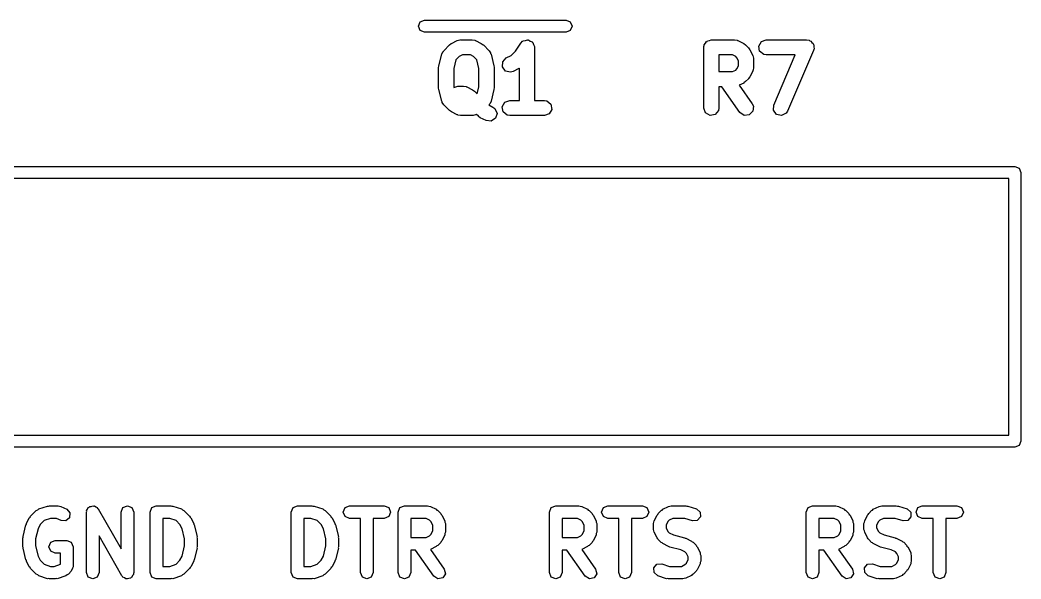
# Model space of a CAD drawing. Extents: x 83 to 117, y -104 to -70.4.
# Drawn here: x 100.38 to 110.28, y -103.63 to -98.1 of the extents above; entities that cross this region are included whole.
import ezdxf

# ---------------------------------------------------------------- set-up
doc = ezdxf.new("R2010")
doc.units = 0
doc.layers.add('BLACK', color=7, linetype='CONTINUOUS')

msp = doc.modelspace()

# ---------------------------------------------------------------- linework, layer by layer
at = {"layer": 'BLACK', "linetype": 'CONTINUOUS'}
for p, q in [((104.32, -98.16), (104.338, -98.1176)), ((104.338, -98.1176), (104.38, -98.1)), ((104.38, -98.1), (105.78, -98.1)), ((105.78, -98.1), (105.822, -98.1176)), ((105.822, -98.1176), (105.84, -98.16)), ((104.338, -98.2024), (104.32, -98.16)), ((104.38, -98.22), (104.338, -98.2024)), ((105.822, -98.2024), (105.78, -98.22)), ((105.84, -98.16), (105.822, -98.2024)), ((105.78, -98.22), (104.38, -98.22)), ((104.646, -98.3329), (104.704, -98.3043)), ((104.704, -98.3043), (104.729, -98.2969)), ((104.729, -98.2969), (104.733, -98.298)), ((104.733, -98.298), (104.737, -98.2964)), ((104.737, -98.2964), (104.851, -98.2964)), ((104.851, -98.2964), (104.877, -98.301)), ((104.877, -98.301), (104.881, -98.3038)), ((104.881, -98.3038), (104.885, -98.3043)), ((104.885, -98.3043), (104.942, -98.3329)), ((105.332, -98.3298), (105.35, -98.311)), ((105.35, -98.311), (105.354, -98.3098)), ((105.354, -98.3098), (105.357, -98.3065)), ((105.357, -98.3065), (105.378, -98.3027)), ((105.378, -98.3027), (105.399, -98.2966)), ((105.399, -98.2966), (105.403, -98.2983)), ((105.403, -98.2983), (105.407, -98.2976)), ((105.407, -98.2976), (105.426, -98.3084)), ((105.426, -98.3084), (105.446, -98.3172)), ((107.159, -98.3308), (107.169, -98.314)), ((107.169, -98.314), (107.176, -98.3117)), ((107.176, -98.3117), (107.18, -98.3065)), ((107.18, -98.3065), (107.199, -98.3031)), ((107.199, -98.3031), (107.217, -98.2964)), ((107.217, -98.2964), (107.446, -98.2964)), ((107.446, -98.2964), (107.472, -98.301)), ((107.472, -98.301), (107.475, -98.3038)), ((107.475, -98.3038), (107.479, -98.3043)), ((107.479, -98.3043), (107.537, -98.3329)), ((107.686, -98.3584), (107.712, -98.314)), ((107.712, -98.314), (107.76, -98.2964)), ((107.76, -98.2964), (108.16, -98.2964)), ((108.16, -98.2964), (108.186, -98.301)), ((108.186, -98.301), (108.193, -98.3066)), ((108.193, -98.3066), (108.201, -98.3087)), ((108.201, -98.3087), (108.212, -98.3227)), ((104.55, -98.439), (104.561, -98.4152)), ((104.561, -98.4152), (104.567, -98.4108)), ((104.567, -98.4108), (104.57, -98.4041)), ((104.57, -98.4041), (104.627, -98.347)), ((104.627, -98.347), (104.645, -98.3341)), ((104.645, -98.3341), (104.646, -98.3329)), ((104.942, -98.3329), (104.96, -98.3463)), ((104.96, -98.3463), (104.962, -98.347)), ((104.962, -98.347), (105.019, -98.4041)), ((105.019, -98.4041), (105.034, -98.4254)), ((105.236, -98.4526), (105.279, -98.4094)), ((105.279, -98.4094), (105.332, -98.3298)), ((105.446, -98.3172), (105.448, -98.3211)), ((105.448, -98.3211), (105.452, -98.3232)), ((105.452, -98.3232), (105.459, -98.3437)), ((105.459, -98.3437), (105.469, -98.3632)), ((105.469, -98.3632), (105.468, -98.3674)), ((105.468, -98.3674), (105.469, -98.3714)), ((105.469, -98.3714), (105.469, -98.8964)), ((107.142, -98.3714), (107.144, -98.3617)), ((107.142, -98.9714), (107.142, -98.3714)), ((107.144, -98.3584), (107.145, -98.3555)), ((107.144, -98.3617), (107.144, -98.3584)), ((107.145, -98.3555), (107.147, -98.3458)), ((107.147, -98.3458), (107.159, -98.3308)), ((107.537, -98.3329), (107.555, -98.3463)), ((107.555, -98.3463), (107.556, -98.347)), ((107.556, -98.347), (107.585, -98.3755)), ((107.585, -98.3755), (107.598, -98.3939)), ((107.598, -98.3939), (107.599, -98.395)), ((107.599, -98.395), (107.627, -98.4522)), ((107.695, -98.4089), (107.686, -98.3584)), ((107.735, -98.4419), (107.695, -98.4089)), ((108.229, -98.401), (107.972, -99.001)), ((108.212, -98.3227), (108.225, -98.3339)), ((108.225, -98.3339), (108.227, -98.3427)), ((108.227, -98.3427), (108.232, -98.3497)), ((108.23, -98.3921), (108.229, -98.401)), ((108.234, -98.3845), (108.23, -98.3921)), ((108.232, -98.3497), (108.231, -98.3672)), ((108.231, -98.3672), (108.234, -98.3845)), ((104.522, -98.5532), (104.55, -98.439)), ((104.691, -98.4955), (104.669, -98.5807)), ((104.724, -98.4616), (104.691, -98.4955)), ((104.755, -98.4464), (104.724, -98.4616)), ((104.834, -98.4464), (104.755, -98.4464)), ((104.864, -98.4616), (104.834, -98.4464)), ((104.898, -98.4955), (104.864, -98.4616)), ((104.919, -98.5807), (104.898, -98.4955)), ((105.034, -98.4254), (105.034, -98.4328)), ((105.034, -98.4328), (105.038, -98.439)), ((105.038, -98.439), (105.067, -98.5532)), ((105.151, -98.5642), (105.154, -98.513)), ((105.154, -98.513), (105.189, -98.4758)), ((105.189, -98.4758), (105.236, -98.4526)), ((107.292, -98.4464), (107.292, -98.6107)), ((107.428, -98.4464), (107.292, -98.4464)), ((107.459, -98.4616), (107.428, -98.4464)), ((107.47, -98.473), (107.459, -98.4616)), ((107.485, -98.5034), (107.47, -98.473)), ((107.485, -98.5537), (107.485, -98.5034)), ((107.627, -98.4522), (107.635, -98.4771)), ((107.635, -98.4771), (107.634, -98.4815)), ((107.634, -98.4815), (107.635, -98.4857)), ((107.635, -98.4857), (107.635, -98.5714)), ((107.76, -98.4464), (107.735, -98.4419)), ((108.047, -98.4464), (107.76, -98.4464)), ((107.834, -98.9419), (108.047, -98.4464)), ((104.519, -98.5714), (104.522, -98.5567)), ((104.519, -98.7714), (104.519, -98.5714)), ((104.522, -98.5567), (104.522, -98.5532)), ((104.669, -98.5807), (104.669, -98.7622)), ((104.919, -98.7622), (104.919, -98.5807)), ((105.067, -98.5532), (105.068, -98.5682)), ((105.068, -98.5682), (105.069, -98.5714)), ((105.069, -98.5714), (105.069, -98.7714)), ((105.182, -98.6054), (105.151, -98.5642)), ((105.231, -98.6174), (105.182, -98.6054)), ((105.256, -98.6099), (105.231, -98.6174)), ((105.314, -98.5814), (105.256, -98.6099)), ((105.315, -98.5802), (105.314, -98.5814)), ((105.319, -98.5769), (105.315, -98.5802)), ((105.319, -98.8964), (105.319, -98.5769)), ((107.292, -98.6107), (107.428, -98.6107)), ((107.428, -98.6107), (107.459, -98.5955)), ((107.459, -98.5955), (107.47, -98.5841)), ((107.47, -98.5841), (107.485, -98.5537)), ((107.627, -98.605), (107.599, -98.6621)), ((107.628, -98.6005), (107.627, -98.605)), ((107.631, -98.5971), (107.628, -98.6005)), ((107.635, -98.5714), (107.631, -98.5971)), ((107.556, -98.7102), (107.538, -98.723)), ((107.585, -98.6816), (107.556, -98.7102)), ((107.599, -98.6621), (107.585, -98.6801)), ((107.585, -98.6801), (107.585, -98.6816)), ((104.52, -98.7747), (104.519, -98.7714)), ((104.522, -98.7896), (104.52, -98.7747)), ((104.55, -98.9039), (104.522, -98.7896)), ((104.669, -98.7622), (104.671, -98.7674)), ((104.671, -98.7674), (104.709, -98.7536)), ((104.709, -98.7536), (104.766, -98.7536)), ((104.766, -98.7536), (104.791, -98.7581)), ((104.791, -98.7581), (104.795, -98.761)), ((104.795, -98.761), (104.799, -98.7615)), ((104.799, -98.7615), (104.856, -98.7901)), ((104.856, -98.7901), (104.874, -98.8034)), ((104.874, -98.8034), (104.876, -98.8041)), ((104.876, -98.8041), (104.902, -98.8304)), ((104.902, -98.8304), (104.919, -98.7622)), ((105.067, -98.7896), (105.038, -98.9039)), ((105.069, -98.7714), (105.067, -98.7862)), ((105.067, -98.7862), (105.067, -98.7896)), ((107.321, -98.7607), (107.292, -98.7607)), ((107.292, -98.7607), (107.292, -98.9714)), ((107.499, -99.0144), (107.321, -98.7607)), ((107.537, -98.7242), (107.494, -98.7457)), ((107.494, -98.7457), (107.622, -98.9284)), ((107.538, -98.723), (107.537, -98.7242)), ((104.554, -98.91), (104.55, -98.9039)), ((104.555, -98.9174), (104.554, -98.91)), ((105.038, -98.9039), (105.028, -98.9277)), ((105.175, -98.914), (105.223, -98.8964)), ((105.223, -98.8964), (105.319, -98.8964)), ((105.469, -98.8964), (105.566, -98.8964)), ((105.566, -98.8964), (105.591, -98.901)), ((105.591, -98.901), (105.631, -98.9339)), ((104.57, -98.9387), (104.555, -98.9174)), ((104.627, -98.9959), (104.57, -98.9387)), ((104.628, -98.9966), (104.627, -98.9959)), ((104.646, -99.0099), (104.628, -98.9966)), ((104.704, -99.0385), (104.646, -99.0099)), ((105.019, -98.9387), (105.016, -98.9414)), ((105.016, -98.9414), (105.056, -98.9615)), ((105.022, -98.932), (105.019, -98.9387)), ((105.028, -98.9277), (105.022, -98.932)), ((105.056, -98.9615), (105.077, -98.977)), ((105.077, -98.977), (105.098, -99.0241)), ((105.149, -98.9584), (105.175, -98.914)), ((105.158, -99.0089), (105.149, -98.9584)), ((105.197, -99.0419), (105.158, -99.0089)), ((105.64, -98.9845), (105.614, -99.0289)), ((105.631, -98.9339), (105.64, -98.9845)), ((107.16, -99.0196), (107.142, -98.9714)), ((107.288, -98.9971), (107.255, -99.0364)), ((107.292, -98.9714), (107.288, -98.9971)), ((107.628, -99.0031), (107.592, -99.0394)), ((107.622, -98.9284), (107.633, -98.952)), ((107.633, -98.952), (107.628, -99.0031)), ((107.831, -98.9931), (107.834, -98.9419)), ((107.862, -99.0342), (107.831, -98.9931)), ((107.972, -99.001), (107.958, -99.0228)), ((104.708, -99.039), (104.704, -99.0385)), ((104.711, -99.0419), (104.708, -99.039)), ((104.737, -99.0464), (104.711, -99.0419)), ((104.851, -99.0464), (104.737, -99.0464)), ((104.856, -99.0449), (104.851, -99.0464)), ((104.86, -99.0459), (104.856, -99.0449)), ((104.885, -99.0385), (104.86, -99.0459)), ((104.894, -99.0341), (104.885, -99.0385)), ((104.913, -99.053), (104.894, -99.0341)), ((104.914, -99.0537), (104.913, -99.053)), ((104.932, -99.0671), (104.914, -99.0537)), ((104.989, -99.0957), (104.932, -99.0671)), ((105.04, -99.1015), (104.989, -99.0957)), ((105.083, -99.0733), (105.04, -99.1015)), ((105.098, -99.0241), (105.083, -99.0733)), ((105.223, -99.0464), (105.197, -99.0419)), ((105.566, -99.0464), (105.223, -99.0464)), ((105.614, -99.0289), (105.566, -99.0464)), ((107.204, -99.0453), (107.16, -99.0196)), ((107.255, -99.0364), (107.204, -99.0453)), ((107.541, -99.0439), (107.499, -99.0144)), ((107.592, -99.0394), (107.541, -99.0439)), ((107.912, -99.0459), (107.862, -99.0342)), ((107.958, -99.0228), (107.912, -99.0459)), ((94.92, -99.55), (110.22, -99.55)), ((110.22, -99.55), (110.262, -99.5676)), ((110.262, -99.5676), (110.28, -99.61)), ((110.16, -99.67), (94.98, -99.67)), ((110.16, -102.21), (110.16, -99.67)), ((110.28, -99.61), (110.28, -102.27)), ((94.98, -102.21), (110.16, -102.21)), ((110.28, -102.27), (110.262, -102.312)), ((110.22, -102.33), (94.92, -102.33)), ((110.262, -102.312), (110.22, -102.33)), ((100.483, -103.013), (100.54, -102.956)), ((100.54, -102.956), (100.554, -102.95)), ((100.554, -102.95), (100.565, -102.941)), ((100.565, -102.941), (100.65, -102.912)), ((100.65, -102.912), (100.66, -102.913)), ((100.66, -102.913), (100.67, -102.909)), ((100.67, -102.909), (100.756, -102.909)), ((100.756, -102.909), (100.769, -102.914)), ((100.769, -102.914), (100.784, -102.916)), ((100.784, -102.916), (100.841, -102.944)), ((100.841, -102.944), (100.872, -102.98)), ((101.036, -102.971), (101.039, -102.963)), ((101.038, -102.955), (101.048, -102.942)), ((101.039, -102.963), (101.038, -102.955)), ((101.048, -102.942), (101.054, -102.927)), ((101.054, -102.927), (101.062, -102.924)), ((101.062, -102.924), (101.068, -102.917)), ((101.068, -102.917), (101.084, -102.915)), ((101.084, -102.915), (101.099, -102.909)), ((101.099, -102.909), (101.107, -102.912)), ((101.107, -102.912), (101.115, -102.911)), ((101.115, -102.911), (101.128, -102.921)), ((101.128, -102.921), (101.143, -102.927)), ((101.143, -102.927), (101.146, -102.935)), ((101.146, -102.935), (101.153, -102.94)), ((101.153, -102.94), (101.379, -103.336)), ((101.379, -102.971), (101.397, -102.927)), ((101.397, -102.927), (101.441, -102.909)), ((101.441, -102.909), (101.486, -102.927)), ((101.486, -102.927), (101.504, -102.971)), ((101.665, -102.971), (101.683, -102.927)), ((101.683, -102.927), (101.727, -102.909)), ((101.727, -102.909), (101.87, -102.909)), ((101.87, -102.909), (101.88, -102.913)), ((101.88, -102.913), (101.89, -102.912)), ((101.89, -102.912), (101.975, -102.941)), ((101.975, -102.941), (101.986, -102.95)), ((101.986, -102.95), (102, -102.956)), ((102, -102.956), (102.057, -103.013)), ((103.062, -102.971), (103.08, -102.927)), ((103.08, -102.927), (103.124, -102.909)), ((103.124, -102.909), (103.267, -102.909)), ((103.267, -102.909), (103.277, -102.913)), ((103.277, -102.913), (103.287, -102.912)), ((103.287, -102.912), (103.373, -102.941)), ((103.373, -102.941), (103.384, -102.95)), ((103.384, -102.95), (103.397, -102.956)), ((103.397, -102.956), (103.454, -103.013)), ((103.576, -102.971), (103.594, -102.927)), ((103.594, -102.927), (103.639, -102.909)), ((103.639, -102.909), (103.981, -102.909)), ((103.981, -102.909), (104.026, -102.927)), ((104.026, -102.927), (104.044, -102.971)), ((104.119, -102.971), (104.137, -102.927)), ((104.137, -102.927), (104.181, -102.909)), ((104.181, -102.909), (104.41, -102.909)), ((104.41, -102.909), (104.423, -102.914)), ((104.423, -102.914), (104.438, -102.916)), ((104.438, -102.916), (104.495, -102.944)), ((104.495, -102.944), (104.502, -102.952)), ((104.502, -102.952), (104.511, -102.956)), ((104.511, -102.956), (104.54, -102.984)), ((105.616, -102.971), (105.634, -102.927)), ((105.634, -102.927), (105.679, -102.909)), ((105.679, -102.909), (105.907, -102.909)), ((105.907, -102.909), (105.921, -102.914)), ((105.921, -102.914), (105.935, -102.916)), ((105.935, -102.916), (105.992, -102.944)), ((105.992, -102.944), (105.999, -102.952)), ((105.999, -102.952), (106.008, -102.956)), ((106.008, -102.956), (106.037, -102.984)), ((106.13, -102.971), (106.149, -102.927)), ((106.149, -102.927), (106.193, -102.909)), ((106.193, -102.909), (106.536, -102.909)), ((106.536, -102.909), (106.58, -102.927)), ((106.58, -102.927), (106.598, -102.971)), ((106.692, -102.984), (106.72, -102.956)), ((106.72, -102.956), (106.73, -102.952)), ((106.73, -102.952), (106.736, -102.944)), ((106.736, -102.944), (106.793, -102.916)), ((106.793, -102.916), (106.808, -102.914)), ((106.808, -102.914), (106.821, -102.909)), ((106.821, -102.909), (106.964, -102.909)), ((106.964, -102.909), (106.974, -102.913)), ((106.974, -102.913), (106.984, -102.912)), ((106.984, -102.912), (107.07, -102.941)), ((107.07, -102.941), (107.106, -102.972)), ((108.156, -102.971), (108.174, -102.927)), ((108.174, -102.927), (108.219, -102.909)), ((108.219, -102.909), (108.447, -102.909)), ((108.447, -102.909), (108.461, -102.914)), ((108.461, -102.914), (108.475, -102.916)), ((108.475, -102.916), (108.532, -102.944)), ((108.532, -102.944), (108.539, -102.952)), ((108.539, -102.952), (108.548, -102.956)), ((108.548, -102.956), (108.577, -102.984)), ((108.774, -102.984), (108.803, -102.956)), ((108.803, -102.956), (108.812, -102.952)), ((108.812, -102.952), (108.819, -102.944)), ((108.819, -102.944), (108.876, -102.916)), ((108.876, -102.916), (108.891, -102.914)), ((108.891, -102.914), (108.904, -102.909)), ((108.904, -102.909), (109.047, -102.909)), ((109.047, -102.909), (109.057, -102.913)), ((109.057, -102.913), (109.067, -102.912)), ((109.067, -102.912), (109.153, -102.941)), ((109.153, -102.941), (109.189, -102.972)), ((109.242, -102.971), (109.26, -102.927)), ((109.26, -102.927), (109.304, -102.909)), ((109.304, -102.909), (109.647, -102.909)), ((109.647, -102.909), (109.691, -102.927)), ((109.691, -102.927), (109.71, -102.971)), ((100.443, -103.086), (100.471, -103.029)), ((100.471, -103.029), (100.479, -103.022)), ((100.479, -103.022), (100.483, -103.013)), ((100.618, -103.055), (100.579, -103.094)), ((100.68, -103.034), (100.618, -103.055)), ((100.741, -103.034), (100.68, -103.034)), ((100.785, -103.056), (100.741, -103.034)), ((100.833, -103.059), (100.785, -103.056)), ((100.869, -103.028), (100.833, -103.059)), ((100.872, -102.98), (100.869, -103.028)), ((101.036, -103.571), (101.036, -102.971)), ((101.379, -103.336), (101.379, -102.971)), ((101.504, -102.971), (101.504, -103.571)), ((101.665, -103.571), (101.665, -102.971)), ((101.79, -103.034), (101.79, -103.509)), ((101.86, -103.034), (101.79, -103.034)), ((101.922, -103.055), (101.86, -103.034)), ((101.961, -103.094), (101.922, -103.055)), ((102.057, -103.013), (102.061, -103.022)), ((102.061, -103.022), (102.069, -103.029)), ((102.069, -103.029), (102.097, -103.086)), ((103.062, -103.571), (103.062, -102.971)), ((103.187, -103.034), (103.187, -103.509)), ((103.257, -103.034), (103.187, -103.034)), ((103.319, -103.055), (103.257, -103.034)), ((103.359, -103.094), (103.319, -103.055)), ((103.454, -103.013), (103.458, -103.022)), ((103.458, -103.022), (103.466, -103.029)), ((103.466, -103.029), (103.494, -103.086)), ((103.594, -103.016), (103.576, -102.971)), ((103.639, -103.034), (103.594, -103.016)), ((103.748, -103.034), (103.639, -103.034)), ((103.748, -103.571), (103.748, -103.034)), ((103.981, -103.034), (103.873, -103.034)), ((103.873, -103.034), (103.873, -103.571)), ((104.026, -103.016), (103.981, -103.034)), ((104.044, -102.971), (104.026, -103.016)), ((104.119, -103.571), (104.119, -102.971)), ((104.244, -103.034), (104.244, -103.223)), ((104.395, -103.034), (104.244, -103.034)), ((104.43, -103.051), (104.395, -103.034)), ((104.444, -103.066), (104.43, -103.051)), ((104.462, -103.1), (104.444, -103.066)), ((104.54, -102.984), (104.544, -102.994)), ((104.544, -102.994), (104.552, -103.001)), ((104.552, -103.001), (104.58, -103.058)), ((104.58, -103.058), (104.581, -103.072)), ((105.616, -103.571), (105.616, -102.971)), ((105.741, -103.034), (105.741, -103.223)), ((105.892, -103.034), (105.741, -103.034)), ((105.927, -103.051), (105.892, -103.034)), ((105.941, -103.066), (105.927, -103.051)), ((105.959, -103.1), (105.941, -103.066)), ((106.037, -102.984), (106.041, -102.994)), ((106.041, -102.994), (106.049, -103.001)), ((106.049, -103.001), (106.077, -103.058)), ((106.077, -103.058), (106.078, -103.072)), ((106.149, -103.016), (106.13, -102.971)), ((106.193, -103.034), (106.149, -103.016)), ((106.302, -103.034), (106.193, -103.034)), ((106.302, -103.571), (106.302, -103.034)), ((106.536, -103.034), (106.427, -103.034)), ((106.427, -103.034), (106.427, -103.571)), ((106.58, -103.016), (106.536, -103.034)), ((106.598, -102.971), (106.58, -103.016)), ((106.65, -103.072), (106.651, -103.058)), ((106.651, -103.058), (106.68, -103.001)), ((106.68, -103.001), (106.688, -102.994)), ((106.688, -102.994), (106.692, -102.984)), ((106.787, -103.066), (106.77, -103.1)), ((106.801, -103.051), (106.787, -103.066)), ((106.836, -103.034), (106.801, -103.051)), ((106.954, -103.034), (106.836, -103.034)), ((107.03, -103.059), (106.954, -103.034)), ((107.078, -103.056), (107.03, -103.059)), ((107.109, -103.02), (107.078, -103.056)), ((107.106, -102.972), (107.109, -103.02)), ((108.156, -103.571), (108.156, -102.971)), ((108.281, -103.034), (108.281, -103.223)), ((108.432, -103.034), (108.281, -103.034)), ((108.467, -103.051), (108.432, -103.034)), ((108.481, -103.066), (108.467, -103.051)), ((108.499, -103.1), (108.481, -103.066)), ((108.577, -102.984), (108.581, -102.994)), ((108.581, -102.994), (108.589, -103.001)), ((108.589, -103.001), (108.617, -103.058)), ((108.617, -103.058), (108.618, -103.072)), ((108.733, -103.072), (108.734, -103.058)), ((108.734, -103.058), (108.763, -103.001)), ((108.763, -103.001), (108.77, -102.994)), ((108.77, -102.994), (108.774, -102.984)), ((108.87, -103.066), (108.852, -103.1)), ((108.884, -103.051), (108.87, -103.066)), ((108.919, -103.034), (108.884, -103.051)), ((109.037, -103.034), (108.919, -103.034)), ((109.113, -103.059), (109.037, -103.034)), ((109.161, -103.056), (109.113, -103.059)), ((109.192, -103.02), (109.161, -103.056)), ((109.189, -102.972), (109.192, -103.02)), ((109.26, -103.016), (109.242, -102.971)), ((109.304, -103.034), (109.26, -103.016)), ((109.413, -103.034), (109.304, -103.034)), ((109.413, -103.571), (109.413, -103.034)), ((109.647, -103.034), (109.538, -103.034)), ((109.538, -103.034), (109.538, -103.571)), ((109.691, -103.016), (109.647, -103.034)), ((109.71, -102.971), (109.691, -103.016)), ((100.409, -103.213), (100.438, -103.099)), ((100.438, -103.099), (100.442, -103.093)), ((100.442, -103.093), (100.443, -103.086)), ((100.558, -103.136), (100.532, -103.236)), ((100.579, -103.094), (100.558, -103.136)), ((101.982, -103.136), (101.961, -103.094)), ((102.007, -103.236), (101.982, -103.136)), ((102.097, -103.086), (102.098, -103.093)), ((102.098, -103.093), (102.102, -103.099)), ((102.102, -103.099), (102.131, -103.213)), ((103.38, -103.136), (103.359, -103.094)), ((103.405, -103.236), (103.38, -103.136)), ((103.494, -103.086), (103.495, -103.093)), ((103.495, -103.093), (103.499, -103.099)), ((103.499, -103.099), (103.528, -103.213)), ((104.444, -103.192), (104.462, -103.157)), ((104.462, -103.157), (104.462, -103.1)), ((104.581, -103.072), (104.587, -103.086)), ((104.587, -103.086), (104.587, -103.171)), ((105.941, -103.192), (105.959, -103.157)), ((105.959, -103.157), (105.959, -103.1)), ((106.078, -103.072), (106.084, -103.086)), ((106.084, -103.086), (106.084, -103.171)), ((106.645, -103.086), (106.65, -103.072)), ((106.645, -103.143), (106.645, -103.086)), ((106.65, -103.156), (106.645, -103.143)), ((106.651, -103.171), (106.65, -103.156)), ((106.77, -103.1), (106.77, -103.128)), ((106.77, -103.128), (106.787, -103.163)), ((106.787, -103.163), (106.801, -103.177)), ((108.481, -103.192), (108.499, -103.157)), ((108.499, -103.157), (108.499, -103.1)), ((108.618, -103.072), (108.624, -103.086)), ((108.624, -103.086), (108.624, -103.171)), ((108.727, -103.086), (108.733, -103.072)), ((108.727, -103.143), (108.727, -103.086)), ((108.733, -103.156), (108.727, -103.143)), ((108.734, -103.171), (108.733, -103.156)), ((108.852, -103.1), (108.852, -103.128)), ((108.852, -103.128), (108.87, -103.163)), ((108.87, -103.163), (108.884, -103.177)), ((100.407, -103.229), (100.411, -103.221)), ((100.407, -103.314), (100.407, -103.229)), ((100.411, -103.221), (100.409, -103.213)), ((100.532, -103.236), (100.532, -103.307)), ((100.683, -103.27), (100.727, -103.252)), ((100.727, -103.252), (100.841, -103.252)), ((100.841, -103.252), (100.886, -103.27)), ((101.387, -103.602), (101.161, -103.207)), ((101.161, -103.207), (101.161, -103.571)), ((102.007, -103.307), (102.007, -103.236)), ((102.131, -103.213), (102.129, -103.221)), ((102.129, -103.221), (102.132, -103.229)), ((102.132, -103.229), (102.132, -103.314)), ((103.405, -103.307), (103.405, -103.236)), ((103.528, -103.213), (103.527, -103.221)), ((103.527, -103.221), (103.53, -103.229)), ((103.53, -103.229), (103.53, -103.314)), ((104.244, -103.223), (104.395, -103.223)), ((104.395, -103.223), (104.43, -103.206)), ((104.43, -103.206), (104.444, -103.192)), ((104.544, -103.263), (104.54, -103.273)), ((104.552, -103.257), (104.544, -103.263)), ((104.58, -103.199), (104.552, -103.257)), ((104.581, -103.185), (104.58, -103.199)), ((104.587, -103.171), (104.581, -103.185)), ((105.741, -103.223), (105.892, -103.223)), ((105.892, -103.223), (105.927, -103.206)), ((105.927, -103.206), (105.941, -103.192)), ((106.041, -103.263), (106.037, -103.273)), ((106.049, -103.257), (106.041, -103.263)), ((106.077, -103.199), (106.049, -103.257)), ((106.078, -103.185), (106.077, -103.199)), ((106.084, -103.171), (106.078, -103.185)), ((106.68, -103.228), (106.651, -103.171)), ((106.688, -103.235), (106.68, -103.228)), ((106.692, -103.244), (106.688, -103.235)), ((106.72, -103.273), (106.692, -103.244)), ((106.801, -103.177), (106.843, -103.198)), ((106.843, -103.198), (106.951, -103.225)), ((106.951, -103.225), (106.957, -103.229)), ((106.957, -103.229), (106.964, -103.23)), ((106.964, -103.23), (107.021, -103.258)), ((107.021, -103.258), (107.028, -103.266)), ((107.028, -103.266), (107.037, -103.27)), ((108.281, -103.223), (108.432, -103.223)), ((108.432, -103.223), (108.467, -103.206)), ((108.467, -103.206), (108.481, -103.192)), ((108.581, -103.263), (108.577, -103.273)), ((108.589, -103.257), (108.581, -103.263)), ((108.617, -103.199), (108.589, -103.257)), ((108.618, -103.185), (108.617, -103.199)), ((108.624, -103.171), (108.618, -103.185)), ((108.763, -103.228), (108.734, -103.171)), ((108.77, -103.235), (108.763, -103.228)), ((108.774, -103.244), (108.77, -103.235)), ((108.803, -103.273), (108.774, -103.244)), ((108.884, -103.177), (108.926, -103.198)), ((108.926, -103.198), (109.034, -103.225)), ((109.034, -103.225), (109.039, -103.229)), ((109.039, -103.229), (109.047, -103.23)), ((109.047, -103.23), (109.104, -103.258)), ((109.104, -103.258), (109.11, -103.266)), ((109.11, -103.266), (109.12, -103.27)), ((100.411, -103.322), (100.407, -103.314)), ((100.409, -103.329), (100.411, -103.322)), ((100.438, -103.444), (100.409, -103.329)), ((100.532, -103.307), (100.558, -103.407)), ((100.665, -103.314), (100.683, -103.27)), ((100.683, -103.358), (100.665, -103.314)), ((100.727, -103.377), (100.683, -103.358)), ((100.886, -103.27), (100.904, -103.314)), ((100.904, -103.314), (100.904, -103.514)), ((101.982, -103.407), (102.007, -103.307)), ((102.131, -103.329), (102.102, -103.444)), ((102.132, -103.314), (102.129, -103.322)), ((102.129, -103.322), (102.131, -103.329)), ((103.38, -103.407), (103.405, -103.307)), ((103.528, -103.329), (103.499, -103.444)), ((103.53, -103.314), (103.527, -103.322)), ((103.527, -103.322), (103.528, -103.329)), ((104.292, -103.348), (104.244, -103.348)), ((104.244, -103.348), (104.244, -103.571)), ((104.473, -103.607), (104.292, -103.348)), ((104.495, -103.313), (104.439, -103.341)), ((104.439, -103.341), (104.575, -103.536)), ((104.502, -103.305), (104.495, -103.313)), ((104.511, -103.301), (104.502, -103.305)), ((104.54, -103.273), (104.511, -103.301)), ((105.789, -103.348), (105.741, -103.348)), ((105.741, -103.348), (105.741, -103.571)), ((105.97, -103.607), (105.789, -103.348)), ((105.992, -103.313), (105.936, -103.341)), ((105.936, -103.341), (106.073, -103.536)), ((105.999, -103.305), (105.992, -103.313)), ((106.008, -103.301), (105.999, -103.305)), ((106.037, -103.273), (106.008, -103.301)), ((106.73, -103.277), (106.72, -103.273)), ((106.736, -103.284), (106.73, -103.277)), ((106.793, -103.313), (106.736, -103.284)), ((106.801, -103.314), (106.793, -103.313)), ((106.806, -103.318), (106.801, -103.314)), ((106.914, -103.345), (106.806, -103.318)), ((106.956, -103.366), (106.914, -103.345)), ((106.97, -103.38), (106.956, -103.366)), ((107.037, -103.27), (107.066, -103.299)), ((107.066, -103.299), (107.07, -103.308)), ((107.07, -103.308), (107.077, -103.315)), ((107.077, -103.315), (107.106, -103.372)), ((108.329, -103.348), (108.281, -103.348)), ((108.281, -103.348), (108.281, -103.571)), ((108.51, -103.607), (108.329, -103.348)), ((108.532, -103.313), (108.476, -103.341)), ((108.476, -103.341), (108.613, -103.536)), ((108.539, -103.305), (108.532, -103.313)), ((108.548, -103.301), (108.539, -103.305)), ((108.577, -103.273), (108.548, -103.301)), ((108.812, -103.277), (108.803, -103.273)), ((108.819, -103.284), (108.812, -103.277)), ((108.876, -103.313), (108.819, -103.284)), ((108.883, -103.314), (108.876, -103.313)), ((108.889, -103.318), (108.883, -103.314)), ((108.997, -103.345), (108.889, -103.318)), ((109.039, -103.366), (108.997, -103.345)), ((109.053, -103.38), (109.039, -103.366)), ((109.12, -103.27), (109.148, -103.299)), ((109.148, -103.299), (109.152, -103.308)), ((109.152, -103.308), (109.16, -103.315)), ((109.16, -103.315), (109.189, -103.372)), ((100.442, -103.449), (100.438, -103.444)), ((100.443, -103.457), (100.442, -103.449)), ((100.471, -103.514), (100.443, -103.457)), ((100.558, -103.407), (100.579, -103.449)), ((100.579, -103.449), (100.618, -103.488)), ((100.779, -103.377), (100.727, -103.377)), ((100.779, -103.488), (100.779, -103.377)), ((101.922, -103.488), (101.961, -103.449)), ((101.961, -103.449), (101.982, -103.407)), ((102.097, -103.457), (102.069, -103.514)), ((102.098, -103.449), (102.097, -103.457)), ((102.102, -103.444), (102.098, -103.449)), ((103.319, -103.488), (103.359, -103.449)), ((103.359, -103.449), (103.38, -103.407)), ((103.494, -103.457), (103.466, -103.514)), ((103.495, -103.449), (103.494, -103.457)), ((103.499, -103.444), (103.495, -103.449)), ((106.987, -103.415), (106.97, -103.38)), ((106.97, -103.477), (106.987, -103.442)), ((106.987, -103.442), (106.987, -103.415)), ((107.106, -103.372), (107.107, -103.387)), ((107.107, -103.387), (107.112, -103.4)), ((107.112, -103.457), (107.107, -103.471)), ((107.112, -103.4), (107.112, -103.457)), ((109.07, -103.415), (109.053, -103.38)), ((109.053, -103.477), (109.07, -103.442)), ((109.07, -103.442), (109.07, -103.415)), ((109.189, -103.372), (109.19, -103.387)), ((109.19, -103.387), (109.195, -103.4)), ((109.195, -103.457), (109.19, -103.471)), ((109.195, -103.4), (109.195, -103.457)), ((100.479, -103.52), (100.471, -103.514)), ((100.483, -103.53), (100.479, -103.52)), ((100.54, -103.587), (100.483, -103.53)), ((100.618, -103.488), (100.68, -103.509)), ((100.68, -103.509), (100.717, -103.509)), ((100.717, -103.509), (100.779, -103.488)), ((100.886, -103.558), (100.857, -103.587)), ((100.899, -103.527), (100.886, -103.558)), ((100.904, -103.514), (100.899, -103.527)), ((101.79, -103.509), (101.86, -103.509)), ((101.86, -103.509), (101.922, -103.488)), ((102.057, -103.53), (102, -103.587)), ((102.061, -103.52), (102.057, -103.53)), ((102.069, -103.514), (102.061, -103.52)), ((103.187, -103.509), (103.257, -103.509)), ((103.257, -103.509), (103.319, -103.488)), ((103.454, -103.53), (103.397, -103.587)), ((103.458, -103.52), (103.454, -103.53)), ((103.466, -103.514), (103.458, -103.52)), ((104.575, -103.536), (104.586, -103.582)), ((106.073, -103.536), (106.083, -103.582)), ((106.648, -103.523), (106.679, -103.487)), ((106.651, -103.571), (106.648, -103.523)), ((106.679, -103.487), (106.727, -103.484)), ((106.727, -103.484), (106.803, -103.509)), ((106.803, -103.509), (106.921, -103.509)), ((106.921, -103.509), (106.956, -103.491)), ((106.956, -103.491), (106.97, -103.477)), ((107.066, -103.558), (107.037, -103.587)), ((107.07, -103.549), (107.066, -103.558)), ((107.077, -103.542), (107.07, -103.549)), ((107.106, -103.485), (107.077, -103.542)), ((107.107, -103.471), (107.106, -103.485)), ((108.613, -103.536), (108.623, -103.582)), ((108.731, -103.523), (108.762, -103.487)), ((108.734, -103.571), (108.731, -103.523)), ((108.762, -103.487), (108.81, -103.484)), ((108.81, -103.484), (108.886, -103.509)), ((108.886, -103.509), (109.004, -103.509)), ((109.004, -103.509), (109.039, -103.491)), ((109.039, -103.491), (109.053, -103.477)), ((109.148, -103.558), (109.12, -103.587)), ((109.152, -103.549), (109.148, -103.558)), ((109.16, -103.542), (109.152, -103.549)), ((109.189, -103.485), (109.16, -103.542)), ((109.19, -103.471), (109.189, -103.485)), ((100.554, -103.593), (100.54, -103.587)), ((100.565, -103.602), (100.554, -103.593)), ((100.65, -103.631), (100.565, -103.602)), ((100.66, -103.63), (100.65, -103.631)), ((100.67, -103.634), (100.66, -103.63)), ((100.727, -103.634), (100.67, -103.634)), ((100.737, -103.63), (100.727, -103.634)), ((100.747, -103.631), (100.737, -103.63)), ((100.833, -103.602), (100.747, -103.631)), ((100.844, -103.593), (100.833, -103.602)), ((100.857, -103.587), (100.844, -103.593)), ((101.054, -103.616), (101.036, -103.571)), ((101.099, -103.634), (101.054, -103.616)), ((101.143, -103.616), (101.099, -103.634)), ((101.161, -103.571), (101.143, -103.616)), ((101.394, -103.608), (101.387, -103.602)), ((101.397, -103.616), (101.394, -103.608)), ((101.412, -103.622), (101.397, -103.616)), ((101.425, -103.632), (101.412, -103.622)), ((101.433, -103.631), (101.425, -103.632)), ((101.441, -103.634), (101.433, -103.631)), ((101.456, -103.628), (101.441, -103.634)), ((101.472, -103.626), (101.456, -103.628)), ((101.478, -103.619), (101.472, -103.626)), ((101.486, -103.616), (101.478, -103.619)), ((101.492, -103.601), (101.486, -103.616)), ((101.502, -103.588), (101.492, -103.601)), ((101.504, -103.571), (101.501, -103.579)), ((101.501, -103.579), (101.502, -103.588)), ((101.683, -103.616), (101.665, -103.571)), ((101.727, -103.634), (101.683, -103.616)), ((101.87, -103.634), (101.727, -103.634)), ((101.88, -103.63), (101.87, -103.634)), ((101.89, -103.631), (101.88, -103.63)), ((101.975, -103.602), (101.89, -103.631)), ((101.986, -103.593), (101.975, -103.602)), ((102, -103.587), (101.986, -103.593)), ((103.08, -103.616), (103.062, -103.571)), ((103.124, -103.634), (103.08, -103.616)), ((103.267, -103.634), (103.124, -103.634)), ((103.277, -103.63), (103.267, -103.634)), ((103.287, -103.631), (103.277, -103.63)), ((103.373, -103.602), (103.287, -103.631)), ((103.384, -103.593), (103.373, -103.602)), ((103.397, -103.587), (103.384, -103.593)), ((103.766, -103.616), (103.748, -103.571)), ((103.81, -103.634), (103.766, -103.616)), ((103.854, -103.616), (103.81, -103.634)), ((103.873, -103.571), (103.854, -103.616)), ((104.137, -103.616), (104.119, -103.571)), ((104.181, -103.634), (104.137, -103.616)), ((104.226, -103.616), (104.181, -103.634)), ((104.244, -103.571), (104.226, -103.616)), ((104.513, -103.633), (104.473, -103.607)), ((104.56, -103.623), (104.513, -103.633)), ((104.586, -103.582), (104.56, -103.623)), ((105.634, -103.616), (105.616, -103.571)), ((105.679, -103.634), (105.634, -103.616)), ((105.723, -103.616), (105.679, -103.634)), ((105.741, -103.571), (105.723, -103.616)), ((106.011, -103.633), (105.97, -103.607)), ((106.057, -103.623), (106.011, -103.633)), ((106.083, -103.582), (106.057, -103.623)), ((106.32, -103.616), (106.302, -103.571)), ((106.364, -103.634), (106.32, -103.616)), ((106.408, -103.616), (106.364, -103.634)), ((106.427, -103.571), (106.408, -103.616)), ((106.687, -103.602), (106.651, -103.571)), ((106.773, -103.631), (106.687, -103.602)), ((106.783, -103.63), (106.773, -103.631)), ((106.793, -103.634), (106.783, -103.63)), ((106.936, -103.634), (106.793, -103.634)), ((106.949, -103.628), (106.936, -103.634)), ((106.964, -103.627), (106.949, -103.628)), ((107.021, -103.599), (106.964, -103.627)), ((107.028, -103.591), (107.021, -103.599)), ((107.037, -103.587), (107.028, -103.591)), ((108.174, -103.616), (108.156, -103.571)), ((108.219, -103.634), (108.174, -103.616)), ((108.263, -103.616), (108.219, -103.634)), ((108.281, -103.571), (108.263, -103.616)), ((108.551, -103.633), (108.51, -103.607)), ((108.597, -103.623), (108.551, -103.633)), ((108.623, -103.582), (108.597, -103.623)), ((108.77, -103.602), (108.734, -103.571)), ((108.856, -103.631), (108.77, -103.602)), ((108.866, -103.63), (108.856, -103.631)), ((108.876, -103.634), (108.866, -103.63)), ((109.019, -103.634), (108.876, -103.634)), ((109.032, -103.628), (109.019, -103.634)), ((109.047, -103.627), (109.032, -103.628)), ((109.104, -103.599), (109.047, -103.627)), ((109.11, -103.591), (109.104, -103.599)), ((109.12, -103.587), (109.11, -103.591)), ((109.432, -103.616), (109.413, -103.571)), ((109.476, -103.634), (109.432, -103.616)), ((109.52, -103.616), (109.476, -103.634)), ((109.538, -103.571), (109.52, -103.616))]:
    msp.add_line(p, q, dxfattribs=at)

doc.saveas('drawing.dxf')
